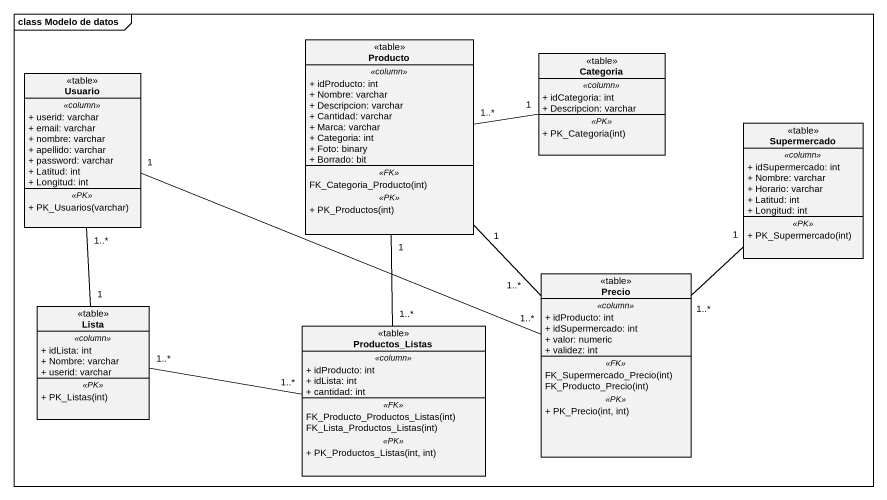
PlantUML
@startuml
mainframe class Modelo de datos
hide circle
hide empty members
skinparam classAttributeIconSize 0
class Producto <<table>> {
  .. <<column>> ..
  + idProducto: int
  + Nombre: varchar
  + Descripcion: varchar
  + Cantidad: varchar
  + Marca: varchar
  + Categoria: int
  + Foto: binary
  + Borrado: bit
  .. <<FK>> ..
  FK_Categoria_Producto(int)
  .. <<PK>> ..
  + PK_Productos(int)
}
class Categoria <<table>> {
  .. <<column>> ..
  + idCategoria: int
  + Descripcion: varchar
  .. <<PK>> ..
  + PK_Categoria(int)
}
class Usuario <<table>> {
  .. <<column>> ..
  + userid: varchar
  + email: varchar
  + nombre: varchar
  + apellido: varchar
  + password: varchar
  + Latitud: int
  + Longitud: int
  .. <<PK>> ..
  + PK_Usuarios(varchar)
}
class Supermercado <<table>> {
  .. <<column>> ..
  + idSupermercado: int
  + Nombre: varchar
  + Horario: varchar
  + Latitud: int
  + Longitud: int
  .. <<PK>> ..
  + PK_Supermercado(int)
}
class Precio <<table>> {
  .. <<column>> ..
  + idProducto: int
  + idSupermercado: int
  + valor: numeric
  + validez: int
  .. <<FK>> ..
  FK_Supermercado_Precio(int)
  FK_Producto_Precio(int)
  .. <<PK>> ..
  + PK_Precio(int, int)
}
class Lista <<table>> {
  .. <<column>> ..
  + idLista: int
  + Nombre: varchar
  + userid: varchar
  .. <<PK>> ..
  + PK_Listas(int)
}
class Productos_Listas <<table>> {
  .. <<column>> ..
  + idProducto: int
  + idLista: int
  + cantidad: int
  .. <<FK>> ..
  FK_Producto_Productos_Listas(int)
  FK_Lista_Productos_Listas(int)
  .. <<PK>> ..
  + PK_Productos_Listas(int, int)
}
Producto "1..*" -right- "1" Categoria
Producto "1" -- "1..*" Precio
Producto "1" -- "1..*" Productos_Listas
Usuario "1" -right- "1..*" Precio
Usuario "1..*" -- "1" Lista
Supermercado "1" -- "1..*" Precio
Lista "1..*" -right- "1..*" Productos_Listas
@enduml
